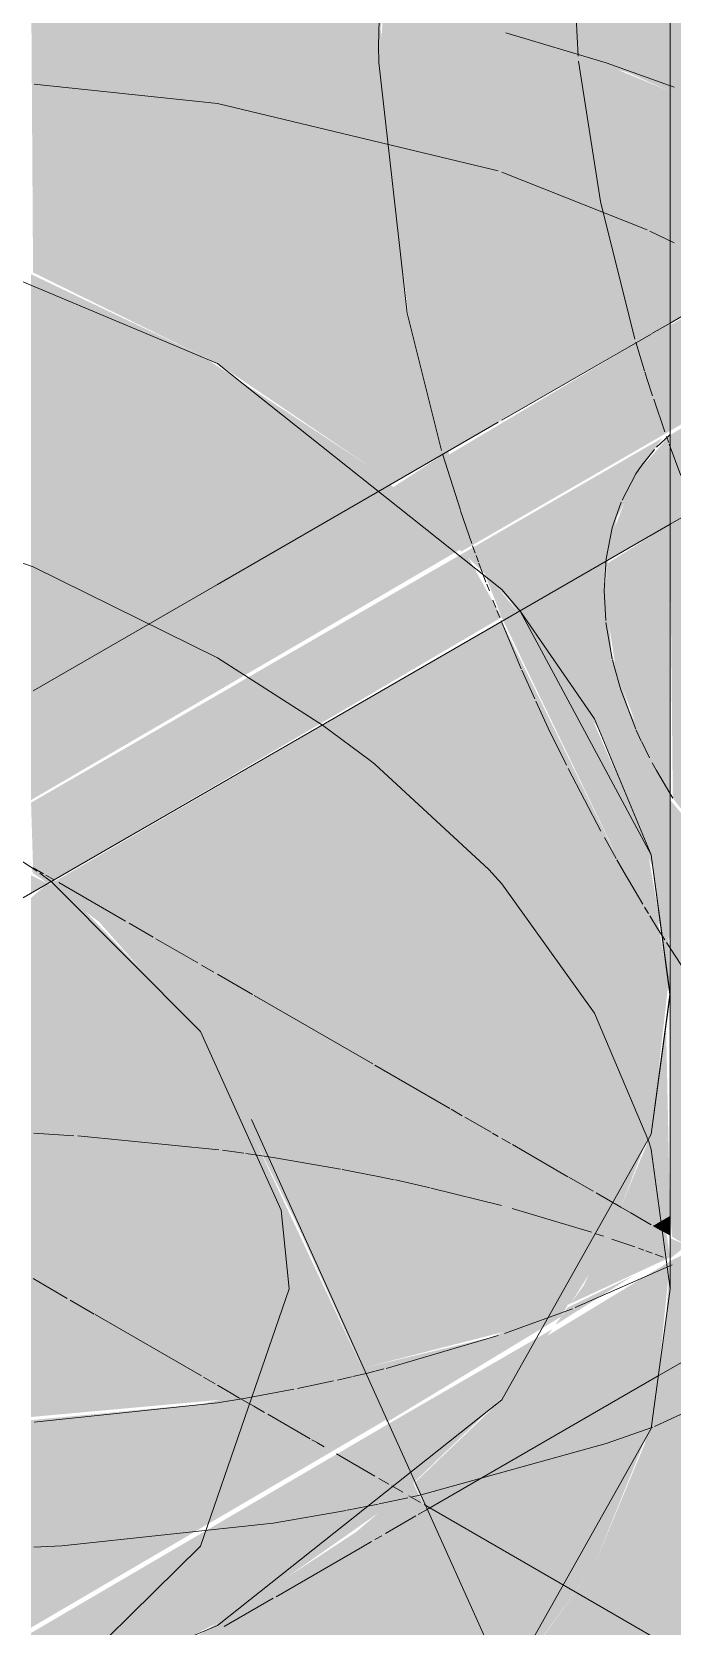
# Model space of a CAD drawing. Header units: millimetres. Extents: x -3207 to 1412, y 342 to 5433.
# Drawn here: x -1280 to -1235.4, y 1945.6 to 2056.5 of the extents above; entities that cross this region are included whole.
import ezdxf

# ---------------------------------------------------------------- set-up
doc = ezdxf.new("R2010")
doc.units = ezdxf.units.MM
doc.layers.add('M-_EQPT----_E', color=7, linetype='Continuous', lineweight=9)

# ---------------------------------------------------------------- blocks, each defined once
blk = doc.blocks.new('ВертикальныйМногоступенчатыйЦентробежныйНасос_CDM15-CDM20_CNP - CDM15-4FSWPC-698583-В10 Аксонометрия')
at = {"layer": 'M-_EQPT----_E', "lineweight": 20}
h = blk.add_hatch(color=253, dxfattribs=at)
h.paths.add_polyline_path([(-1235.56, 1974.17), (-1226.02, 1979.68), (-1226.92, 1980.73), (-1235.56, 1993.37), (-1235.56, 1974.89)])
h.paths.add_polyline_path([(-1215.44, 1986.35), (-1209.64, 1994.83), (-1207.98, 2002.08), (-1214.78, 2012.08), (-1223.13, 2029.46), (-1235.56, 2022.28), (-1235.37, 2003.22), (-1230.73, 1997.27), (-1226.66, 1993.23), (-1224.19, 1991.12), (-1220.13, 1988.38), (-1215.63, 1986.39)])
h.paths.add_polyline_path([(-1216.12, 1985.39), (-1214.75, 1986.18), (-1215.44, 1986.35), (-1215.88, 1985.73)])
h = blk.add_hatch(color=8, dxfattribs=at)
h.paths.add_polyline_path([(-1235.56, 1989.56), (-1235.67, 1993.54), (-1236.21, 1994.32), (-1235.66, 1990.33)])
h.paths.add_polyline_path([(-1235.56, 2003.58), (-1235.56, 2022.28), (-1239.9, 2019.56), (-1240.11, 2017.35), (-1239.33, 2012.15), (-1237.49, 2007.18), (-1236.7, 2005.71)])
for color, points in [(8, [(-1235.56, 1993.37), (-1235.56, 2003.58), (-1238.37, 2009.29), (-1239.63, 2013.33), (-1240.06, 2018.34), (-1239.87, 2019.79), (-1246.15, 2016.17), (-1240.52, 2008.02), (-1236.75, 1998.33), (-1236.21, 1994.32), (-1235.67, 1993.54)]), (8, [(-1238.99, 1974.78), (-1236.81, 1980.37), (-1235.67, 1990.41), (-1236.4, 1994.61), (-1239.58, 1999.78), (-1247.27, 2015.52), (-1278.29, 1997.47), (-1240.71, 1975.77)]), (252, [(-1236.21, 1994.32), (-1237.2, 2000.04), (-1241.21, 2009.29), (-1246.15, 2016.17), (-1247.17, 2015.58), (-1238.63, 1997.86), (-1236.4, 1994.61)]), (8, [(-1226.02, 1979.68), (-1215.72, 1985.96), (-1215.63, 1986.39), (-1217.17, 1986.97), (-1220.74, 1988.8), (-1225.43, 1992.18), (-1229.48, 1995.92), (-1233.4, 2000.52), (-1235.56, 2003.11), (-1235.56, 1993.37), (-1226.46, 1980.14)]), (252, [(-1278.85, 1997.29), (-1278.41, 1997.54), (-1280.01, 1998.46), (-1279.87, 1998), (-1279.5, 1997.75)]), (252, [(-1256.98, 1963.58), (-1246.62, 1966.24), (-1242.47, 1968.08), (-1240.41, 1971.37), (-1238.99, 1974.78), (-1278.41, 1997.54), (-1278.72, 1997.2), (-1275.27, 1994.61), (-1267.73, 1986.05), (-1261.54, 1973.66), (-1257.16, 1964)]), (8, [(-1236.74, 1973.48), (-1235.56, 1974.17), (-1235.84, 1987.48), (-1237.17, 1979.17), (-1238.99, 1974.78), (-1236.88, 1973.56)]), (8, [(-1242.47, 1968.08), (-1235.56, 1971.29), (-1235.81, 1972.95), (-1238.99, 1974.78), (-1241.55, 1969.37), (-1241.79, 1969.03)]), (8, [(-1235.56, 1972.8), (-1235.56, 1974.17), (-1236.74, 1973.48), (-1235.81, 1972.95)]), (8, [(-1235.56, 1971.2), (-1234.39, 1972.13), (-1235.56, 1972.63), (-1235.56, 1971.29)]), (8, [(-1252.51, 1953.73), (-1236.38, 1963.04), (-1235.56, 1971.02), (-1244.07, 1965.85), (-1247.6, 1961.08), (-1253.35, 1955.59), (-1252.77, 1954.32)]), (8, [(-1243.54, 1966.59), (-1238.16, 1969.99), (-1242.67, 1967.81), (-1243.38, 1966.82)]), (253, [(-1246.92, 1941.41), (-1240.82, 1949.92), (-1236.83, 1959.76), (-1236.38, 1963.04), (-1252.51, 1953.73), (-1247.27, 1942.2)])]:
    blk.add_hatch(color=color, dxfattribs=at).paths.add_polyline_path(points)
h = blk.add_hatch(color=153, dxfattribs=at)
h.paths.add_polyline_path([(-1302.74, 1932.23), (-1296.01, 1933.84), (-1296.17, 1936.03), (-1300.38, 1933.6)])
h.paths.add_polyline_path([(-1280.01, 1939.3), (-1277.72, 1940.41), (-1265.84, 1946.49), (-1254.98, 1954.13), (-1253.37, 1955.64), (-1255.2, 1959.68), (-1280.01, 1945.17), (-1280.01, 1939.35)])
h.paths.add_polyline_path([(-1380.57, 1952.54), (-1356.53, 1966.42), (-1364.71, 1974.64), (-1370.9, 1978.9), (-1384.01, 1971.16), (-1384.01, 1956.17), (-1380.74, 1952.72)])
h.paths.add_polyline_path([(-1344.92, 1973.12), (-1319.19, 1987.98), (-1337.19, 1998.37), (-1359.83, 1985.3), (-1358.16, 1982.97), (-1345.29, 1973.28)])
h.paths.add_polyline_path([(-1351.93, 1961.57), (-1337.66, 1969.9), (-1344.92, 1973.12), (-1356.53, 1966.42), (-1353.54, 1963.27)])
h = blk.add_hatch(color=155, dxfattribs=at)
h.paths.add_polyline_path([(-1307.08, 1980.99), (-1296.01, 1987.71), (-1296.01, 1993.67), (-1312.32, 1984.01), (-1307.4, 1981.17)])
h.paths.add_polyline_path([(-1280.01, 1996.62), (-1278.85, 1997.29), (-1280.01, 1997.87), (-1280.01, 1997.18)])
h = blk.add_hatch(color=145, dxfattribs=at)
h.paths.add_polyline_path([(-1347.08, 1943.87), (-1341.52, 1944.05), (-1339.32, 1944.17), (-1350.57, 1960.13), (-1351.83, 1961.45), (-1365.97, 1953.26), (-1362.79, 1953.4), (-1359.37, 1952.49), (-1354.73, 1950.05), (-1349.99, 1946.52), (-1347.13, 1943.92)])
h.paths.add_polyline_path([(-1280.01, 1960.19), (-1265.76, 1961.48), (-1256.98, 1963.58), (-1265.87, 1982.5), (-1268.22, 1986.99), (-1276.52, 1995.65), (-1278.85, 1997.29), (-1280.01, 1996.29), (-1280.01, 1961.18)])
h.paths.add_polyline_path([(-1296.01, 1960.19), (-1296.01, 1987.38), (-1307.08, 1980.99), (-1312.53, 1984.13), (-1337.28, 1969.73), (-1327.26, 1965.55), (-1307.16, 1961.04), (-1296.08, 1960.2)])
h = blk.add_hatch(color=253, dxfattribs=at)
h.paths.add_polyline_path([(-1234.17, 1972), (-1225.77, 1977.02), (-1224.44, 1978.01), (-1226.02, 1979.68), (-1235.56, 1974.17), (-1235.41, 1972.71), (-1234.25, 1972.04)])
h.paths.add_polyline_path([(-1224.2, 1977.76), (-1210, 1985.96), (-1213.28, 1985.82), (-1214.75, 1986.18), (-1216.29, 1985.15), (-1218.54, 1982.45), (-1224.29, 1977.85), (-1224.22, 1977.78)])
h = blk.add_hatch(color=253, dxfattribs=at)
h.paths.add_polyline_path([(-1219.24, 1921.54), (-1217.17, 1922), (-1216.03, 1922.66), (-1215.03, 1923.45), (-1212.94, 1926.06), (-1212.84, 1926.21), (-1211.76, 1928.78), (-1211.3, 1931.3), (-1211.29, 1931.43), (-1211.78, 1933.6), (-1212.44, 1934.5), (-1213.94, 1935.49), (-1215.9, 1936.34), (-1215.23, 1934.87), (-1215.12, 1932.91), (-1215.33, 1931.3), (-1216.59, 1928.22), (-1217.53, 1926.67), (-1219.76, 1924.6), (-1221.69, 1923.77), (-1222.83, 1923.61), (-1222.81, 1923.32), (-1219.29, 1921.55)])
h.paths.add_polyline_path([(-1236.38, 1963.04), (-1227.52, 1968.16), (-1233.93, 1971.86), (-1235.56, 1971.02), (-1235.84, 1967.04), (-1236.26, 1963.96)])
h = blk.add_hatch(color=145, dxfattribs=at)
h.paths.add_polyline_path([(-1351.82, 1961.45), (-1351.93, 1961.57), (-1375.92, 1947.63), (-1372.75, 1944.03), (-1366.77, 1935.27), (-1356.09, 1941.28), (-1351.91, 1942.9), (-1347.36, 1944.17), (-1349.62, 1946.2), (-1351.83, 1948.1), (-1357.68, 1951.68), (-1360.39, 1952.82), (-1363.52, 1953.46), (-1366.02, 1953.25), (-1351.83, 1961.45)])
h.paths.add_polyline_path([(-1310.9, 1930.39), (-1307.49, 1931.1), (-1303.27, 1932.11), (-1296.01, 1936.3), (-1296.08, 1960.2), (-1309.84, 1961.38), (-1329.28, 1966.19), (-1337.6, 1969.66), (-1351.71, 1961.33), (-1348.94, 1958.24), (-1339.02, 1943.86), (-1336.21, 1943.38), (-1331.66, 1942), (-1326.76, 1939.54), (-1310.92, 1930.4)])
h.paths.add_polyline_path([(-1280.01, 1945.54), (-1255.34, 1959.98), (-1256.98, 1963.58), (-1268.16, 1961.09), (-1280.01, 1959.97), (-1280.01, 1945.61)])
h = blk.add_hatch(color=8, dxfattribs=at)
h.paths.add_polyline_path([(-1308.57, 1929.05), (-1303.27, 1932.11), (-1310.9, 1930.39), (-1308.99, 1929.29)])
h.paths.add_polyline_path([(-1255.27, 1959.82), (-1243.14, 1967.16), (-1242.67, 1967.99), (-1248.04, 1965.72), (-1256.98, 1963.58), (-1255.34, 1959.97)])
h = blk.add_hatch(color=9, dxfattribs=at)
h.paths.add_polyline_path([(-1221.53, 1884.89), (-1219.21, 1886.2), (-1204.87, 1896.99), (-1195.28, 1910.35), (-1192.01, 1924.7), (-1192.01, 1947.66), (-1227.52, 1968.16), (-1236.38, 1963.04), (-1237.31, 1958.35), (-1240.82, 1949.92), (-1246.9, 1941.37), (-1221.81, 1885.51)])
h.paths.add_polyline_path([(-1219.24, 1921.54), (-1221.18, 1922.37), (-1222.83, 1923.61), (-1220.45, 1924.2), (-1218.61, 1925.55), (-1217.17, 1927.26), (-1215.91, 1929.68), (-1215.19, 1932.39), (-1215.17, 1934.5), (-1215.33, 1935.49), (-1216.19, 1936.77), (-1212, 1934.09), (-1211.47, 1932.91), (-1211.3, 1931.3), (-1211.76, 1928.78), (-1212, 1927.96), (-1213.49, 1925.26), (-1215.03, 1923.45), (-1216.25, 1922.5), (-1217.53, 1921.85), (-1217.96, 1921.66), (-1219.21, 1921.54)])
h = blk.add_hatch(color=8, dxfattribs=at)
h.paths.add_polyline_path([(-1301.92, 1925.2), (-1296.01, 1928.61), (-1296.01, 1933.84), (-1302.74, 1932.23), (-1308.31, 1928.89), (-1302.27, 1925.41)])
h.paths.add_polyline_path([(-1280.01, 1937.85), (-1252.51, 1953.73), (-1253.43, 1955.59), (-1257.4, 1952.19), (-1268.22, 1945.1), (-1280.01, 1939.09), (-1280.01, 1938.41)])
h.paths.add_polyline_path([(-1253.37, 1955.64), (-1246.98, 1961.79), (-1243.76, 1966.29), (-1255.2, 1959.68), (-1253.54, 1956.02)])
h = blk.add_hatch(color=8, dxfattribs=at)
h.paths.add_polyline_path([(-1280.01, 1918.83), (-1277.82, 1919.9), (-1265.92, 1925.97), (-1254.79, 1933.83), (-1246.92, 1941.41), (-1252.51, 1953.73), (-1280.01, 1937.85), (-1280.01, 1918.88)])
h.paths.add_polyline_path([(-1296.01, 1921.79), (-1296.01, 1928.61), (-1301.92, 1925.2), (-1298.06, 1922.97)])
at = {"layer": 'M-_EQPT----_E', "color": 8, "lineweight": 20}
for p, q in [((-1241.96, 2054.83), (-1242.4, 2063.2)), ((-1255.78, 2058.28), (-1255.84, 2055.54)), ((-1255.84, 2055.54), (-1255.82, 2054.38)), ((-1279.8, 2052.87), (-1267.05, 2051.52)), ((-1222.49, 2043.81), (-1235.56, 2036.26)), ((-1235.65, 2027.96), (-1235.8, 2028.37)), ((-1234.8, 2025.67), (-1235.62, 2027.85)), ((-1235.58, 2003.57), (-1235.37, 2003.22)), ((-1235.81, 1993.19), (-1234.52, 1991.19)), ((-1235.42, 1970.78), (-1242.15, 1967.81)), ((-1252.51, 1953.73), (-1236.38, 1963.04)), ((-1240.01, 1958.35), (-1236.76, 1959.48)), ((-1252.88, 1954.77), (-1240.01, 1958.35)), ((-1253.59, 1954.61), (-1252.88, 1954.77))]:
    blk.add_line(p, q, dxfattribs=at)
at = {"layer": 'M-_EQPT----_E', "color": 153, "lineweight": 20}
for p, q in [((-1267.04, 2051.52), (-1247.51, 2046.85)), ((-1247.26, 2046.76), (-1237.16, 2042.74)), ((-1236.96, 2042.65), (-1235.28, 2041.84)), ((-1236.88, 2035.5), (-1247.27, 2029.5)), ((-1235.56, 2036.26), (-1236.82, 2035.53)), ((-1237.34, 2032.94), (-1237.95, 2034.94)), ((-1237.17, 2032.4), (-1237.31, 2032.86)), ((-1236.78, 2031.2), (-1237.17, 2032.4)), ((-1235.92, 2028.7), (-1236.69, 2030.96)), ((-1247.51, 2029.36), (-1255.01, 2025.03)), ((-1235.58, 2028.5), (-1236.51, 2027.62)), ((-1251.38, 2027.17), (-1250.14, 2023.25)), ((-1236.65, 2027.46), (-1237.53, 2026.37)), ((-1237.94, 2025.77), (-1238.9, 2023.95)), ((-1237.53, 2026.37), (-1237.94, 2025.77)), ((-1238.97, 2023.8), (-1239.48, 2022.38)), ((-1250.13, 2023.2), (-1249.35, 2020.94)), ((-1239.48, 2022.38), (-1239.58, 2022.02)), ((-1239.58, 2022.02), (-1240.01, 2019.87)), ((-1249.3, 2020.78), (-1249.11, 2020.27)), ((-1249.05, 2020.1), (-1248.89, 2019.66)), ((-1248.86, 2019.56), (-1248.6, 2018.86)), ((-1240.01, 2019.87), (-1240.15, 2017.65)), ((-1240.15, 2017.65), (-1240.03, 2015.58)), ((-1240.02, 2015.44), (-1239.58, 2012.91)), ((-1239.57, 2012.84), (-1239.48, 2012.47)), ((-1239.48, 2012.47), (-1238.99, 2010.76)), ((-1238.99, 2010.76), (-1237.94, 2008.02)), ((-1237.91, 2007.95), (-1237.56, 2007.18)), ((-1237.53, 2007.13), (-1236.98, 2006.03)), ((-1236.81, 2005.69), (-1236.51, 2005.14)), ((-1236.51, 2005.14), (-1235.58, 2003.57)), ((-1236.43, 1994.17), (-1235.92, 1993.36)), ((-1242.35, 1967.72), (-1247.08, 1965.99)), ((-1247.51, 1965.85), (-1255.31, 1963.57)), ((-1255.48, 1963.53), (-1256.71, 1963.22)), ((-1258.96, 1962.7), (-1261.47, 1962.17)), ((-1257.72, 1962.98), (-1258.7, 1962.76)), ((-1256.71, 1963.22), (-1257.63, 1963)), ((-1265.08, 1961.5), (-1267.04, 1961.18)), ((-1261.73, 1962.12), (-1265.08, 1961.5)), ((-1267.05, 1961.18), (-1279.8, 1959.83)), ((-1255.79, 1954.14), (-1253.79, 1954.57)), ((-1258.03, 1953.7), (-1255.86, 1954.13)), ((-1279.81, 1951.13), (-1277.88, 1951.24))]:
    blk.add_line(p, q, dxfattribs=at)
at = {"layer": 'M-_EQPT----_E', "color": 145, "lineweight": 20}
for p, q in [((-1255.01, 2025.03), (-1267.04, 2018.08)), ((-1267.05, 2018.08), (-1279.87, 2010.68)), ((-1247.31, 2015.56), (-1245.91, 2012.22)), ((-1245.86, 2012.12), (-1244.97, 2010.12)), ((-1244.89, 2009.96), (-1244.03, 2008.1)), ((-1279.87, 1969.81), (-1277.49, 1968.43)), ((-1277.3, 1968.32), (-1275.61, 1967.35)), ((-1275.54, 1967.31), (-1268.16, 1963.05)), ((-1268.02, 1962.96), (-1267.2, 1962.49)), ((-1255.82, 1955.92), (-1255.13, 1955.52)), ((-1254.92, 1955.4), (-1254.16, 1954.96)), ((-1253.09, 1953.4), (-1252.51, 1953.73)), ((-1255.36, 1952.08), (-1253.24, 1953.31)), ((-1262.96, 1947.69), (-1256.95, 1951.16)), ((-1266.58, 1945.61), (-1263.16, 1947.58))]:
    blk.add_line(p, q, dxfattribs=at)
at = {"layer": 'M-_EQPT----_E', "color": 155, "lineweight": 20}
for p, q in [((-1248.6, 2018.86), (-1248.37, 2018.25)), ((-1248.31, 2018.1), (-1248.13, 2017.64)), ((-1247.88, 2016.99), (-1247.68, 2016.49)), ((-1247.6, 2016.27), (-1247.4, 2015.78)), ((-1244.03, 2008.1), (-1242.76, 2005.51)), ((-1242.65, 2005.28), (-1240.37, 2000.93)), ((-1240.13, 2000.49), (-1239.31, 1999.02)), ((-1273.43, 1994.67), (-1278.08, 1997.35)), ((-1237.33, 1995.64), (-1237.06, 1995.19)), ((-1271.52, 1993.56), (-1273.19, 1994.53)), ((-1236.96, 1995.03), (-1236.43, 1994.17)), ((-1268.41, 1991.77), (-1271.33, 1993.45)), ((-1267.29, 1991.12), (-1268.16, 1991.62)), ((-1264.6, 1989.56), (-1267.04, 1990.98)), ((-1256.24, 1984.74), (-1264.48, 1989.5)), ((-1250.87, 1981.64), (-1256.09, 1984.65)), ((-1250.01, 1981.14), (-1250.79, 1981.59)), ((-1248.01, 1979.99), (-1249.83, 1981.04)), ((-1279.81, 1979.92), (-1277.03, 1979.75)), ((-1276.75, 1979.74), (-1266.95, 1978.77)), ((-1247.51, 1979.7), (-1247.9, 1979.93)), ((-1246.67, 1979.21), (-1247.27, 1979.56)), ((-1242.67, 1976.9), (-1246.52, 1979.13)), ((-1266.69, 1978.74), (-1265.2, 1978.54)), ((-1265.07, 1978.52), (-1263.63, 1978.31)), ((-1258.37, 1977.41), (-1255.86, 1976.92)), ((-1255.86, 1976.92), (-1254.74, 1976.68)), ((-1240.92, 1975.89), (-1242.6, 1976.86)), ((-1254.66, 1976.67), (-1252.24, 1976.13)), ((-1252.18, 1976.11), (-1247.29, 1974.89)), ((-1238.99, 1974.78), (-1240.71, 1975.77)), ((-1246.54, 1974.68), (-1241.02, 1973.03)), ((-1240.72, 1972.93), (-1240.19, 1972.76)), ((-1267.04, 1962.4), (-1266.1, 1961.85)), ((-1266.09, 1961.85), (-1265.55, 1961.53)), ((-1265.55, 1961.53), (-1264.51, 1960.93)), ((-1264.51, 1960.93), (-1263.78, 1960.51)), ((-1263.54, 1960.38), (-1260.59, 1958.67)), ((-1253.72, 1954.71), (-1252.91, 1954.24))]:
    blk.add_line(p, q, dxfattribs=at)
at = {"layer": 'M-_EQPT----_E', "color": 251, "lineweight": 20}
for p, q in [((-1279.14, 1997.96), (-1279.87, 1998.38)), ((-1278.41, 1997.54), (-1278.99, 1997.87)), ((-1238.39, 1974.43), (-1238.99, 1974.78)), ((-1236.88, 1973.56), (-1238.34, 1974.41)), ((-1236.05, 1973.08), (-1236.74, 1973.48)), ((-1239.61, 1972.56), (-1238.02, 1972.02)), ((-1237.76, 1971.93), (-1237.38, 1971.79)), ((-1237.24, 1971.74), (-1236.8, 1971.58)), ((-1236.59, 1971.5), (-1236.04, 1971.3))]:
    blk.add_line(p, q, dxfattribs=at)
at = {"layer": 'M-_EQPT----_E', "color": 253, "lineweight": 20}
for p, q in [((-1236.38, 1963.04), (-1195.28, 1986.77)), ((-1242.17, 1948.04), (-1217.53, 1933.81))]:
    blk.add_line(p, q, dxfattribs=at)
at = {"layer": 'M-_EQPT----_E', "color": 163, "lineweight": 20}
for p, q in [((-1260.47, 1958.61), (-1260.16, 1958.43)), ((-1260.14, 1958.42), (-1259.62, 1958.11)), ((-1258.77, 1957.62), (-1256.09, 1956.07))]:
    blk.add_line(p, q, dxfattribs=at)
at = {"layer": 'M-_EQPT----_E', "color": 252, "lineweight": 20}
for p, q in [((-1252.67, 1954.1), (-1252.27, 1953.87)), ((-1252.27, 1953.87), (-1242.17, 1948.04)), ((-1256.95, 1951.16), (-1256.32, 1951.53)), ((-1256.09, 1951.66), (-1255.62, 1951.93))]:
    blk.add_line(p, q, dxfattribs=at)
at = {"layer": 'M-_EQPT----_E', "color": 153, "lineweight": 20}
for points in [[(-1235.27, 2052.66, 0), (-1240.01, 2054.35, 0), (-1246.98, 2056.45, 0)], [(-1255.82, 2054.38, 0), (-1253.85, 2036.96, 0), (-1251.45, 2027.4, 0)], [(-1277.88, 1951.24, 0), (-1263.16, 1952.81, 0), (-1258.08, 1953.69, 0)]]:
    blk.add_polyline3d(points, dxfattribs=at)
at = {"layer": 'M-_EQPT----_E', "color": 8, "lineweight": 20}
blk.add_polyline3d([(-1238.01, 2035.15, 0), (-1240.41, 2044.72, 0), (-1241.92, 2054.48, 0)], dxfattribs=at)
at = {"layer": 'M-_EQPT----_E', "color": 9, "lineweight": 20}
blk.add_polyline3d([(-1236.65, 1959.52, 0), (-1220.13, 1967.16, 0), (-1204.87, 1978.64, 0), (-1195.28, 1992, 0), (-1192.01, 2006.35, 0), (-1195.28, 2020.69, 0), (-1204.87, 2034.06, 0), (-1206.67, 2035.78, 0)], dxfattribs=at)
at = {"layer": 'M-_EQPT----_E', "color": 155, "lineweight": 20}
for points in [[(-1239.26, 1998.94, 0), (-1238.75, 1998.05, 0), (-1237.45, 1995.84, 0)], [(-1263.63, 1978.31, 0), (-1263.16, 1978.24, 0), (-1258.48, 1977.43, 0)]]:
    blk.add_polyline3d(points, dxfattribs=at)
blk = doc.blocks.new('ВертикальныйМногоступенчатыйЦентробежныйНасос_CDM15-CDM20_CNP - CDM15-4FSWPC-V1-В10 Аксонометрия')
at = {"layer": 'M-_EQPT----_E', "lineweight": 20}
for color, points in [(253, [(-1229.46, 2049.67), (-1229.81, 2050.84), (-1231.79, 2069.42), (-1229.81, 2085.71), (-1223.98, 2098.59), (-1219.31, 2102.92), (-1225.32, 2101.07), (-1235.56, 2095.15), (-1235.56, 2052.38), (-1229.81, 2049.83)]), (8, [(-1235.56, 2036.26), (-1226.95, 2041.23), (-1229.81, 2049.83), (-1235.56, 2052.38), (-1235.56, 2036.96)]), (8, [(-1235.56, 2028.76), (-1225.07, 2034.89), (-1226.95, 2041.23), (-1235.56, 2036.11), (-1235.56, 2030.32)]), (8, [(-1249.09, 2020.94), (-1235.56, 2028.76), (-1235.56, 2036.26), (-1250.93, 2027.12), (-1249.37, 2021.89)]), (8, [(-1235.56, 2022.28), (-1223.13, 2029.46), (-1224.25, 2032.14), (-1225.12, 2034.78), (-1235.56, 2028.47), (-1235.56, 2022.64)]), (252, [(-1246.15, 2016.17), (-1239.87, 2019.79), (-1239.26, 2022.75), (-1237.35, 2026.44), (-1236.11, 2028.26), (-1249.04, 2020.79), (-1248.47, 2018.87), (-1246.76, 2017.02)]), (252, [(-1280.01, 2003.09), (-1250.2, 2020.49), (-1255.01, 2025.03), (-1280.01, 2010.6), (-1280.01, 2003.19)]), (252, [(-1278.41, 1997.54), (-1247.27, 2015.8), (-1249.56, 2019.89), (-1249.95, 2020.26), (-1280.01, 2002.91), (-1279.87, 1998.38), (-1278.99, 1997.87)]), (252, [(-1247.17, 2015.58), (-1246.15, 2016.17), (-1248.02, 2018.44), (-1248.47, 2018.87), (-1247.27, 2015.8)])]:
    blk.add_hatch(color=color, dxfattribs=at).paths.add_polyline_path(points)
h = blk.add_hatch(color=8, dxfattribs=at)
h.paths.add_polyline_path([(-1255.01, 2025.03), (-1250.99, 2027.35), (-1253.85, 2037), (-1255.69, 2056.77), (-1255.53, 2058.06), (-1263.16, 2059.88), (-1280.01, 2061.17), (-1279.87, 2039.78), (-1267.04, 2033.45), (-1256.09, 2026.04)])
h.paths.add_polyline_path([(-1296.01, 2045.28), (-1296.01, 2061.17), (-1307.08, 2060.32), (-1307.08, 2047.93), (-1298.01, 2045.76)])
h.paths.add_polyline_path([(-1235.56, 2052.38), (-1235.56, 2095.15), (-1238.75, 2093.31), (-1248.02, 2084.71), (-1253.85, 2071.83), (-1255.53, 2058.06), (-1238.6, 2053.72), (-1236.37, 2052.74)])
h = blk.add_hatch(color=8, dxfattribs=at)
h.paths.add_polyline_path([(-1250.99, 2027.35), (-1235.56, 2036.26), (-1235.56, 2052.38), (-1240.82, 2054.54), (-1255.53, 2058.06), (-1255.71, 2054.35), (-1253.75, 2036.64), (-1251.39, 2028.69)])
h.paths.add_polyline_path([(-1250.07, 2020.38), (-1249.09, 2020.94), (-1250.99, 2027.35), (-1254.82, 2024.85), (-1250.2, 2020.49)])
h = blk.add_hatch(color=145, dxfattribs=at)
h.paths.add_polyline_path([(-1296.01, 2007.7), (-1296.01, 2045.28), (-1307.08, 2047.93), (-1307.08, 2014.09), (-1297.61, 2008.63)])
h.paths.add_polyline_path([(-1280.01, 2010.6), (-1255.01, 2025.03), (-1256.09, 2026.04), (-1268.16, 2034), (-1280.01, 2039.66), (-1280.01, 2012.3)])
h = blk.add_hatch(color=8, dxfattribs=at)
h.paths.add_polyline_path([(-1248.47, 2018.87), (-1249.04, 2020.79), (-1249.95, 2020.26), (-1249.01, 2019.38)])
h.paths.add_polyline_path([(-1239.87, 2019.79), (-1235.56, 2022.28), (-1235.56, 2028.47), (-1237.94, 2025.77), (-1239.66, 2021.43), (-1239.78, 2020.49)])
at = {"layer": 'M-_EQPT----_E', "color": 9, "lineweight": 20}
for p, q in [((-1235.56, 1989.56), (-1235.56, 2169.41)), ((-1200.31, 2042.63), (-1235.56, 2022.28)), ((-1235.56, 1969.1), (-1235.56, 1989.56))]:
    blk.add_line(p, q, dxfattribs=at)
at = {"layer": 'M-_EQPT----_E', "color": 145, "lineweight": 20}
for p, q in [((-1294.25, 2024.4), (-1279.87, 2019.31)), ((-1279.87, 2019.31), (-1267.04, 2012.98)), ((-1267.04, 2012.98), (-1259.73, 2008.31))]:
    blk.add_line(p, q, dxfattribs=at)
at = {"layer": 'M-_EQPT----_E', "color": 253, "lineweight": 20}
for p, q in [((-1235.56, 2022.28), (-1307.08, 1980.99)), ((-1236.88, 1999.27), (-1245.99, 2016.23)), ((-1245.97, 2016.21), (-1240.82, 2008.74)), ((-1235.58, 1989.56), (-1236.88, 1999.27)), ((-1264.67, 1980.88), (-1263.15, 1977.5))]:
    blk.add_line(p, q, dxfattribs=at)
at = {"layer": 'M-_EQPT----_E', "color": 153, "lineweight": 20}
for p, q in [((-1259.73, 2008.31), (-1256.41, 2005.83)), ((-1256.09, 2005.58), (-1248.17, 1998.27)), ((-1240.82, 1988.27), (-1237.03, 1979.34)), ((-1261.7, 1974.3), (-1253.31, 1955.7))]:
    blk.add_line(p, q, dxfattribs=at)
at = {"layer": 'M-_EQPT----_E', "color": 8, "lineweight": 20}
for p, q in [((-1256.41, 2005.83), (-1256.09, 2005.58)), ((-1263.15, 1977.5), (-1261.7, 1974.3)), ((-1253.31, 1955.7), (-1246.89, 1941.46))]:
    blk.add_line(p, q, dxfattribs=at)
at = {"layer": 'M-_EQPT----_E', "color": 155, "lineweight": 20}
for p, q in [((-1279.58, 1998.14), (-1285.78, 2002.16)), ((-1278.59, 1997.41), (-1279.39, 1998.01))]:
    blk.add_line(p, q, dxfattribs=at)
at = {"layer": 'M-_EQPT----_E', "color": 153, "lineweight": 20}
for points in [[(-1379.1, 2048.04, 0), (-1359.87, 2050.86, 0), (-1326.24, 2050.86, 0), (-1294.25, 2044.86, 0), (-1267.04, 2033.45, 0)], [(-1267.04, 2033.45, 0), (-1294.25, 2044.86, 0), (-1326.24, 2050.86, 0)], [(-1245.99, 2016.23, 0), (-1247.27, 2017.74, 0), (-1267.04, 2033.45, 0)], [(-1267.04, 2033.45, 0), (-1247.27, 2017.74, 0), (-1245.97, 2016.21, 0)], [(-1279.52, 1940.09, 0), (-1268.22, 1951.2, 0), (-1262.06, 1969.1, 0), (-1262.61, 1974.57, 0)]]:
    blk.add_polyline3d(points, dxfattribs=at)
at = {"layer": 'M-_EQPT----_E', "color": 253, "lineweight": 20}
blk.add_polyline3d([(-1240.82, 2008.74, 0), (-1236.88, 1999.27, 0), (-1235.56, 1989.56, 0)], dxfattribs=at)
at = {"layer": 'M-_EQPT----_E', "color": 8, "lineweight": 20}
for points in [[(-1248.17, 1998.27, 0), (-1247.27, 1997.27, 0), (-1240.82, 1988.27, 0)], [(-1262.61, 1974.57, 0), (-1268.22, 1986.99, 0), (-1278.59, 1997.41, 0)], [(-1237.03, 1979.34, 0), (-1236.88, 1978.8, 0), (-1235.56, 1969.1, 0)]]:
    blk.add_polyline3d(points, dxfattribs=at)
at = {"layer": 'M-_EQPT----_E', "color": 9, "lineweight": 20}
for points in [[(-1419.07, 1945.68, 0), (-1391.86, 1934.26, 0), (-1359.87, 1928.26, 0), (-1326.24, 1928.26, 0), (-1294.25, 1934.26, 0), (-1267.04, 1945.68, 0), (-1247.27, 1961.39, 0), (-1236.88, 1979.85, 0), (-1235.58, 1989.56, 0)], [(-1235.56, 1989.56, 0), (-1236.88, 1979.85, 0), (-1247.27, 1961.39, 0), (-1267.04, 1945.68, 0), (-1294.25, 1934.26, 0), (-1326.24, 1928.26, 0), (-1359.87, 1928.26, 0), (-1391.86, 1934.26, 0), (-1419.07, 1945.68, 0)], [(-1235.56, 1969.1, 0), (-1236.88, 1959.39, 0), (-1247.27, 1940.92, 0), (-1267.04, 1925.21, 0), (-1294.25, 1913.79, 0), (-1326.24, 1907.79, 0), (-1359.87, 1907.79, 0), (-1391.86, 1913.79, 0), (-1419.07, 1925.21, 0)]]:
    blk.add_polyline3d(points, dxfattribs=at)

msp = doc.modelspace()

# ---------------------------------------------------------------- block references
at = {"layer": 'M-_EQPT----_E', "color": 8, "lineweight": 20}
for name in ['ВертикальныйМногоступенчатыйЦентробежныйНасос_CDM15-CDM20_CNP - CDM15-4FSWPC-698583-В10 Аксонометрия', 'ВертикальныйМногоступенчатыйЦентробежныйНасос_CDM15-CDM20_CNP - CDM15-4FSWPC-V1-В10 Аксонометрия']:
    msp.add_blockref(name, (0, 0), dxfattribs=at)

doc.saveas('drawing.dxf')
